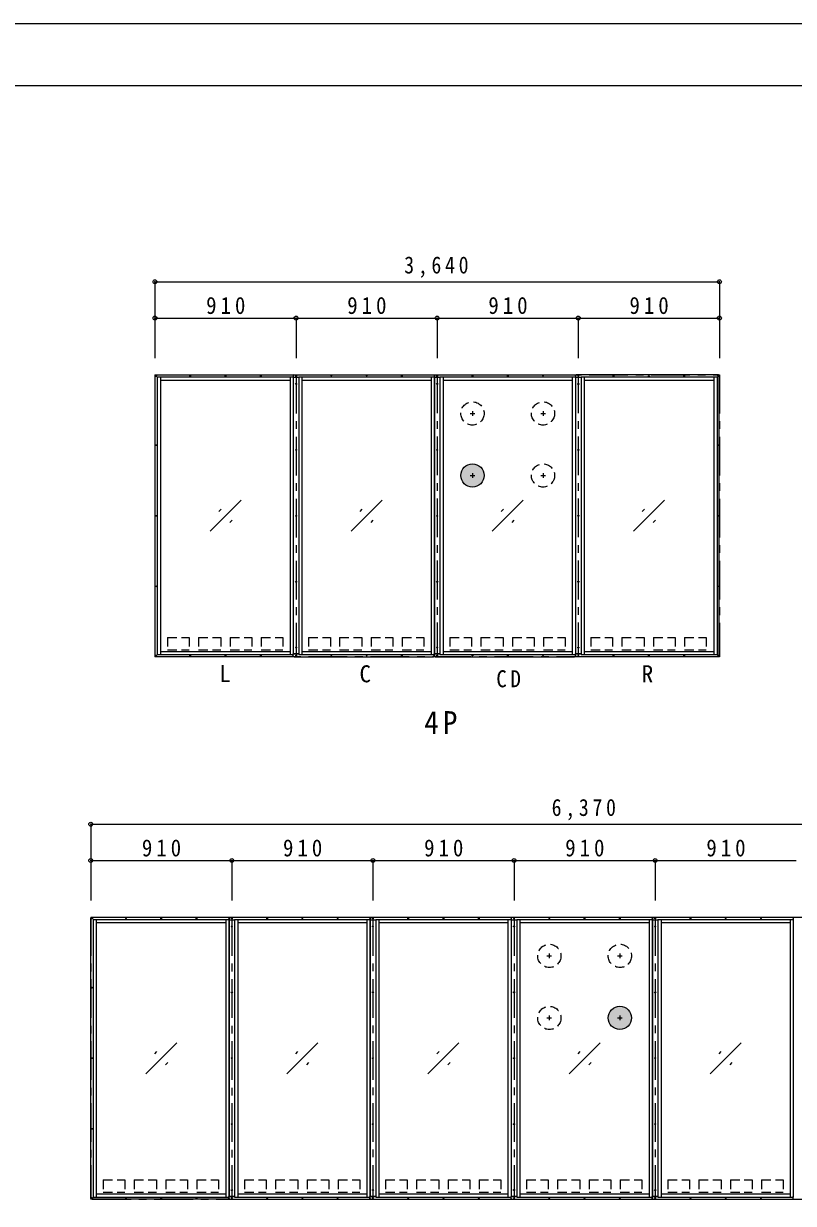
# Model space of a CAD drawing. Units: millimetres on the paper. Extents: x -176 to 228, y -133 to 148.
# Drawn here: x -15.6 to 83.7, y -3.9 to 148.3 of the extents above; entities that cross this region are included whole.
import ezdxf
from ezdxf.enums import TextEntityAlignment as Align

# ---------------------------------------------------------------- set-up
doc = ezdxf.new("R2010")
doc.units = ezdxf.units.MM
doc.header["$PDMODE"] = 32
doc.header["$PDSIZE"] = 0.5
doc.linetypes.add('CHAIN1', pattern=[8, 5, -1, 1, -1])
doc.linetypes.add('DASHED1', pattern=[1.8, 1.2, -0.6])
doc.layers.add('F-0', color=7, linetype='Continuous')
doc.styles.add('ＭＳ ゴシック', font='')
doc.styles.get('ＭＳ ゴシック').set_extended_font_data('MS Gothic')

msp = doc.modelspace()

# ---------------------------------------------------------------- hatches: boundary and pattern name
at = {"layer": 'F-0'}
for color, points in [(256, [(43.773, 90.012, 1), (40.773, 90.012, 1)]), (30, [(43.773, 90.012, 1), (40.773, 90.012, 1)]), (256, [(62.787, 20.045, 1), (59.787, 20.045, 1)]), (30, [(62.787, 20.045, 1), (59.787, 20.045, 1)])]:
    msp.add_hatch(color=color, dxfattribs=at).paths.add_polyline_path(points)

# ---------------------------------------------------------------- linework, layer by layer
at = {"layer": 'F-0', "color": 5}
msp.add_line((-176.359, 140.294), (227.641, 140.294), dxfattribs=at)
at = {"layer": 'F-0', "color": 4}
for p, q in [((1.323, 114.996), (74.123, 114.996)), ((1.323, 114.996), (1.323, 105.141)), ((74.123, 114.996), (74.123, 105.141)), ((1.323, 110.313), (19.523, 110.313)), ((1.323, 110.313), (1.323, 105.141)), ((19.523, 110.313), (19.523, 105.141)), ((19.523, 110.313), (37.723, 110.313)), ((37.723, 110.313), (37.723, 105.141)), ((37.723, 110.313), (55.923, 110.313)), ((55.923, 110.313), (55.923, 105.141)), ((55.923, 110.313), (74.123, 110.313)), ((74.123, 110.313), (74.123, 105.141)), ((1.443, 102.992), (1.343, 102.892)), ((1.343, 66.732), (1.343, 102.892)), ((1.443, 102.992), (19.043, 102.992)), ((19.043, 102.992), (19.143, 102.892)), ((19.143, 102.892), (19.143, 102.632)), ((19.263, 102.992), (19.163, 102.892)), ((19.163, 102.892), (19.163, 102.632)), ((19.263, 102.992), (37.243, 102.992)), ((37.243, 102.992), (37.343, 102.892)), ((37.343, 102.892), (37.343, 102.632)), ((37.463, 102.992), (37.363, 102.892)), ((37.363, 102.892), (37.363, 102.632)), ((37.463, 102.992), (55.443, 102.992)), ((55.443, 102.992), (55.543, 102.892)), ((55.543, 102.892), (55.543, 102.632)), ((55.663, 102.992), (55.563, 102.892)), ((55.563, 102.892), (55.563, 102.632)), ((74.003, 102.992), (55.663, 102.992)), ((74.003, 102.992), (74.103, 102.892)), ((74.103, 66.732), (74.103, 102.892)), ((8.423, 82.812), (12.423, 86.812)), ((26.623, 82.812), (30.623, 86.812)), ((44.823, 82.812), (48.823, 86.812)), ((63.023, 82.812), (67.023, 86.812)), ((9.574, 85.378), (9.857, 85.661)), ((27.774, 85.378), (28.057, 85.661)), ((45.974, 85.378), (46.257, 85.661)), ((64.174, 85.378), (64.457, 85.661)), ((10.989, 83.964), (11.272, 84.247)), ((29.189, 83.964), (29.472, 84.247)), ((47.389, 83.964), (47.672, 84.247)), ((65.589, 83.964), (65.872, 84.247)), ((19.143, 66.732), (19.143, 66.992)), ((19.163, 66.732), (19.163, 66.992)), ((37.343, 66.732), (37.343, 66.992)), ((37.363, 66.732), (37.363, 66.992)), ((55.543, 66.732), (55.543, 66.992)), ((55.563, 66.732), (55.563, 66.992)), ((1.343, 66.732), (1.443, 66.632)), ((19.043, 66.632), (1.443, 66.632)), ((19.043, 66.632), (19.143, 66.732)), ((19.163, 66.732), (19.263, 66.632)), ((19.263, 66.632), (37.243, 66.632)), ((37.243, 66.632), (37.343, 66.732)), ((37.363, 66.732), (37.463, 66.632)), ((37.463, 66.632), (55.443, 66.632)), ((55.443, 66.632), (55.543, 66.732)), ((55.563, 66.732), (55.663, 66.632)), ((74.003, 66.632), (55.663, 66.632)), ((74.003, 66.632), (74.103, 66.732)), ((-6.963, 45.028), (-6.963, 35.174)), ((-6.963, 45.028), (-6.963, 35.174)), ((-6.963, 45.028), (-6.963, 35.174)), ((-6.963, 45.028), (120.437, 45.028)), ((-6.963, 45.028), (-6.963, 35.174)), ((-6.963, 40.345), (11.237, 40.345)), ((-6.963, 40.345), (-6.963, 35.174)), ((11.237, 40.345), (11.237, 35.174)), ((11.237, 40.345), (29.437, 40.345)), ((29.437, 40.345), (29.437, 35.174)), ((29.437, 40.345), (47.637, 40.345)), ((47.637, 40.345), (47.637, 35.174)), ((47.637, 40.345), (65.837, 40.345)), ((65.837, 40.345), (65.837, 35.174)), ((65.837, 40.345), (84.037, 40.345)), ((-6.843, 33.025), (-6.943, 32.925)), ((-6.943, -3.235), (-6.943, 32.925)), ((-6.843, 33.025), (10.757, 33.025)), ((10.757, 33.025), (10.857, 32.925)), ((10.857, 32.925), (10.857, 32.665)), ((10.977, 33.025), (10.877, 32.925)), ((10.877, 32.925), (10.877, 32.665)), ((10.977, 33.025), (28.957, 33.025)), ((28.957, 33.025), (29.057, 32.925)), ((29.057, 32.925), (29.057, 32.665)), ((29.177, 33.025), (29.077, 32.925)), ((29.077, 32.925), (29.077, 32.665)), ((29.177, 33.025), (47.157, 33.025)), ((47.157, 33.025), (47.257, 32.925)), ((47.257, 32.925), (47.257, 32.665)), ((47.377, 33.025), (47.277, 32.925)), ((47.277, 32.925), (47.277, 32.665)), ((47.377, 33.025), (65.357, 33.025)), ((65.357, 33.025), (65.457, 32.925)), ((65.457, 32.925), (65.457, 32.665)), ((65.577, 33.025), (65.477, 32.925)), ((65.477, 32.925), (65.477, 32.665)), ((65.577, 33.025), (83.557, 33.025)), ((83.557, 33.025), (83.657, 32.925)), ((83.657, 32.925), (83.657, 32.665)), ((0.137, 12.845), (4.137, 16.845)), ((18.337, 12.845), (22.337, 16.845)), ((36.537, 12.845), (40.537, 16.845)), ((54.737, 12.845), (58.737, 16.845)), ((72.937, 12.845), (76.937, 16.845)), ((1.289, 15.41), (1.571, 15.693)), ((19.489, 15.41), (19.771, 15.693)), ((37.689, 15.41), (37.971, 15.693)), ((55.889, 15.41), (56.171, 15.693)), ((74.089, 15.41), (74.371, 15.693)), ((2.703, 13.996), (2.986, 14.279)), ((20.903, 13.996), (21.186, 14.279)), ((39.103, 13.996), (39.386, 14.279)), ((57.303, 13.996), (57.586, 14.279)), ((75.503, 13.996), (75.786, 14.279)), ((10.857, -3.235), (10.857, -2.975)), ((10.877, -3.235), (10.877, -2.975)), ((29.057, -3.235), (29.057, -2.975)), ((29.077, -3.235), (29.077, -2.975)), ((47.257, -3.235), (47.257, -2.975)), ((47.277, -3.235), (47.277, -2.975)), ((47.277, -3.235), (47.277, -2.975)), ((65.457, -3.235), (65.457, -2.975)), ((65.477, -3.235), (65.477, -2.975)), ((65.477, -3.235), (65.477, -2.975)), ((83.657, -3.235), (83.657, -2.975)), ((-6.943, -3.235), (-6.843, -3.335)), ((10.757, -3.335), (-6.843, -3.335)), ((10.757, -3.335), (10.857, -3.235)), ((10.877, -3.235), (10.977, -3.335)), ((10.977, -3.335), (28.957, -3.335)), ((28.957, -3.335), (29.057, -3.235)), ((29.077, -3.235), (29.177, -3.335)), ((29.177, -3.335), (47.157, -3.335)), ((47.157, -3.335), (47.257, -3.235)), ((47.277, -3.235), (47.377, -3.335)), ((47.277, -3.235), (47.377, -3.335)), ((47.377, -3.335), (65.357, -3.335)), ((65.357, -3.335), (65.457, -3.235)), ((65.477, -3.235), (65.577, -3.335)), ((65.477, -3.235), (65.577, -3.335)), ((65.577, -3.335), (83.557, -3.335)), ((83.557, -3.335), (83.657, -3.235))]:
    msp.add_line(p, q, dxfattribs=at)
at = {"layer": 'F-0', "color": 3, "linetype": 'CHAIN1'}
for p, q in [((1.323, 103.012), (1.323, 66.612)), ((1.323, 103.012), (74.123, 103.012)), ((19.523, 103.012), (19.523, 66.612)), ((37.723, 103.032), (37.723, 66.612)), ((55.923, 103.032), (55.923, 66.612)), ((-6.963, 33.045), (-6.963, -3.355)), ((-6.963, 33.045), (102.237, 33.045)), ((11.237, 33.045), (11.237, -3.355)), ((29.437, 33.065), (29.437, -3.355)), ((47.637, 33.065), (47.637, -3.355)), ((65.837, 33.065), (65.837, -3.355)), ((102.237, -3.355), (-6.963, -3.355))]:
    msp.add_line(p, q, dxfattribs=at)
at = {"layer": 'F-0'}
for p, q in [((1.623, 102.712), (1.623, 66.912)), ((1.623, 102.712), (19.143, 102.712)), ((2.023, 102.712), (2.023, 66.912)), ((2.023, 102.312), (18.743, 102.312)), ((18.743, 102.712), (18.743, 66.912)), ((19.143, 102.712), (19.143, 66.912)), ((19.143, 102.622), (19.163, 102.622)), ((19.163, 102.632), (19.163, 66.992)), ((19.883, 102.632), (19.163, 102.632)), ((19.883, 102.712), (19.883, 66.912)), ((19.883, 102.712), (37.343, 102.712)), ((20.283, 102.712), (20.283, 66.912)), ((20.283, 102.312), (36.943, 102.312)), ((36.943, 102.712), (36.943, 66.912)), ((37.343, 102.712), (37.343, 66.912)), ((37.343, 102.622), (37.363, 102.622)), ((37.363, 102.632), (37.363, 66.992)), ((38.083, 102.632), (37.363, 102.632)), ((38.083, 102.712), (38.083, 66.912)), ((38.083, 102.712), (55.543, 102.712)), ((38.483, 102.712), (38.483, 66.912)), ((38.483, 102.312), (55.143, 102.312)), ((55.143, 102.712), (55.143, 66.912)), ((55.543, 102.712), (55.543, 66.912)), ((55.543, 102.622), (55.563, 102.622)), ((55.563, 102.632), (55.563, 66.992)), ((56.283, 102.632), (55.563, 102.632)), ((56.283, 102.712), (56.283, 66.912)), ((56.283, 102.712), (73.823, 102.712)), ((56.683, 102.712), (56.683, 66.912)), ((56.683, 102.312), (73.423, 102.312)), ((73.423, 102.712), (73.423, 66.912)), ((73.823, 102.712), (73.823, 66.912)), ((2.023, 67.312), (18.743, 67.312)), ((19.143, 67.002), (19.163, 67.002)), ((20.283, 67.312), (36.943, 67.312)), ((37.343, 67.002), (37.363, 67.002)), ((38.483, 67.312), (55.143, 67.312)), ((55.543, 67.002), (55.563, 67.002)), ((56.683, 67.312), (73.423, 67.312)), ((1.623, 66.912), (19.143, 66.912)), ((19.883, 66.912), (37.343, 66.912)), ((38.083, 66.912), (55.543, 66.912)), ((56.283, 66.912), (73.823, 66.912)), ((-6.663, 32.745), (-6.663, -3.055)), ((-6.663, 32.745), (10.857, 32.745)), ((-6.263, 32.745), (-6.263, -3.055)), ((-6.263, 32.345), (10.457, 32.345)), ((10.457, 32.745), (10.457, -3.055)), ((10.857, 32.745), (10.857, -3.055)), ((10.857, 32.655), (10.877, 32.655)), ((10.877, 32.665), (10.877, -2.975)), ((11.597, 32.665), (10.877, 32.665)), ((11.597, 32.745), (11.597, -3.055)), ((11.597, 32.745), (29.057, 32.745)), ((11.997, 32.745), (11.997, -3.055)), ((11.997, 32.345), (28.657, 32.345)), ((28.657, 32.745), (28.657, -3.055)), ((29.057, 32.745), (29.057, -3.055)), ((29.057, 32.655), (29.077, 32.655)), ((29.077, 32.665), (29.077, -2.975)), ((29.797, 32.665), (29.077, 32.665)), ((29.797, 32.745), (29.797, -3.055)), ((29.797, 32.745), (47.257, 32.745)), ((30.197, 32.745), (30.197, -3.055)), ((30.197, 32.345), (46.857, 32.345)), ((46.857, 32.745), (46.857, -3.055)), ((47.257, 32.745), (47.257, -3.055)), ((47.257, 32.655), (47.277, 32.655)), ((47.277, 32.665), (47.277, -2.975)), ((47.997, 32.665), (47.277, 32.665)), ((47.277, 32.665), (47.277, -2.975)), ((47.997, 32.745), (47.997, -3.055)), ((47.997, 32.745), (65.457, 32.745)), ((48.397, 32.745), (48.397, -3.055)), ((48.397, 32.345), (65.057, 32.345)), ((65.057, 32.745), (65.057, -3.055)), ((65.457, 32.745), (65.457, -3.055)), ((65.457, 32.655), (65.477, 32.655)), ((65.477, 32.665), (65.477, -2.975)), ((66.197, 32.665), (65.477, 32.665)), ((65.477, 32.665), (65.477, -2.975)), ((66.197, 32.745), (66.197, -3.055)), ((66.197, 32.745), (83.657, 32.745)), ((66.597, 32.745), (66.597, -3.055)), ((66.597, 32.345), (83.257, 32.345)), ((83.257, 32.745), (83.257, -3.055)), ((83.657, 32.745), (83.657, -3.055)), ((83.657, 32.655), (83.677, 32.655)), ((-6.263, -2.655), (10.457, -2.655)), ((10.857, -2.965), (10.877, -2.965)), ((11.997, -2.655), (28.657, -2.655)), ((29.057, -2.965), (29.077, -2.965)), ((30.197, -2.655), (46.857, -2.655)), ((47.257, -2.965), (47.277, -2.965)), ((47.407, -2.975), (47.997, -2.975)), ((48.397, -2.655), (65.057, -2.655)), ((65.457, -2.965), (65.477, -2.965)), ((65.607, -2.975), (66.197, -2.975)), ((66.597, -2.655), (83.257, -2.655)), ((83.657, -2.965), (83.677, -2.965)), ((-6.663, -3.055), (10.857, -3.055)), ((11.597, -3.055), (29.057, -3.055)), ((29.797, -3.055), (47.257, -3.055)), ((47.997, -3.055), (65.457, -3.055)), ((66.197, -3.055), (83.657, -3.055))]:
    msp.add_line(p, q, dxfattribs=at)
at = {"layer": 'F-0', "color": 4, "linetype": 'CHAIN1'}
for p, q in [((41.973, 98.012), (42.573, 98.012)), ((42.273, 98.312), (42.273, 97.712)), ((51.073, 98.012), (51.673, 98.012)), ((51.373, 98.312), (51.373, 97.712)), ((41.973, 90.012), (42.573, 90.012)), ((42.273, 90.312), (42.273, 89.712)), ((51.073, 90.012), (51.673, 90.012)), ((51.373, 90.312), (51.373, 89.712)), ((51.887, 28.045), (52.487, 28.045)), ((52.187, 28.345), (52.187, 27.745)), ((60.987, 28.045), (61.587, 28.045)), ((61.287, 28.345), (61.287, 27.745)), ((51.887, 20.045), (52.487, 20.045)), ((52.187, 20.345), (52.187, 19.745)), ((60.987, 20.045), (61.587, 20.045)), ((61.287, 20.345), (61.287, 19.745))]:
    msp.add_line(p, q, dxfattribs=at)
at = {"layer": 'F-0', "linetype": 'DASHED1'}
for p, q in [((2.943, 69.132), (5.743, 69.132)), ((5.743, 69.132), (5.743, 67.532)), ((6.943, 69.132), (9.823, 69.132)), ((9.823, 69.132), (9.823, 67.532)), ((11.023, 69.132), (11.023, 67.532)), ((11.023, 69.132), (13.823, 69.132)), ((13.823, 69.132), (13.823, 67.532)), ((15.023, 69.132), (15.023, 67.532)), ((21.143, 69.132), (23.943, 69.132)), ((23.943, 69.132), (23.943, 67.532)), ((25.143, 69.132), (28.023, 69.132)), ((28.023, 69.132), (28.023, 67.532)), ((29.223, 69.132), (29.223, 67.532)), ((29.223, 69.132), (32.023, 69.132)), ((32.023, 69.132), (32.023, 67.532)), ((33.223, 69.132), (33.223, 67.532)), ((39.343, 69.132), (42.143, 69.132)), ((42.143, 69.132), (42.143, 67.532)), ((43.343, 69.132), (46.223, 69.132)), ((46.223, 69.132), (46.223, 67.532)), ((47.423, 69.132), (47.423, 67.532)), ((47.423, 69.132), (50.223, 69.132)), ((50.223, 69.132), (50.223, 67.532)), ((51.423, 69.132), (51.423, 67.532)), ((57.543, 69.132), (60.343, 69.132)), ((60.343, 69.132), (60.343, 67.532)), ((61.543, 69.132), (64.423, 69.132)), ((64.423, 69.132), (64.423, 67.532)), ((65.623, 69.132), (65.623, 67.532)), ((65.623, 69.132), (68.423, 69.132)), ((68.423, 69.132), (68.423, 67.532)), ((69.623, 69.132), (69.623, 67.532)), ((11.023, 67.532), (13.823, 67.532)), ((15.023, 67.532), (17.823, 67.532)), ((29.223, 67.532), (32.023, 67.532)), ((33.223, 67.532), (36.023, 67.532)), ((47.423, 67.532), (50.223, 67.532)), ((51.423, 67.532), (54.223, 67.532)), ((65.623, 67.532), (68.423, 67.532)), ((69.623, 67.532), (72.423, 67.532)), ((-5.343, -0.835), (-2.543, -0.835)), ((-2.543, -0.835), (-2.543, -2.435)), ((-1.343, -0.835), (1.537, -0.835)), ((1.537, -0.835), (1.537, -2.435)), ((2.737, -0.835), (2.737, -2.435)), ((2.737, -0.835), (5.537, -0.835)), ((5.537, -0.835), (5.537, -2.435)), ((6.737, -0.835), (6.737, -2.435)), ((12.857, -0.835), (15.657, -0.835)), ((15.657, -0.835), (15.657, -2.435)), ((16.857, -0.835), (19.737, -0.835)), ((19.737, -0.835), (19.737, -2.435)), ((20.937, -0.835), (20.937, -2.435)), ((20.937, -0.835), (23.737, -0.835)), ((23.737, -0.835), (23.737, -2.435)), ((24.937, -0.835), (24.937, -2.435)), ((31.057, -0.835), (33.857, -0.835)), ((33.857, -0.835), (33.857, -2.435)), ((35.057, -0.835), (37.937, -0.835)), ((37.937, -0.835), (37.937, -2.435)), ((39.137, -0.835), (39.137, -2.435)), ((39.137, -0.835), (41.937, -0.835)), ((41.937, -0.835), (41.937, -2.435)), ((43.137, -0.835), (43.137, -2.435)), ((49.257, -0.835), (52.057, -0.835)), ((52.057, -0.835), (52.057, -2.435)), ((53.257, -0.835), (56.137, -0.835)), ((56.137, -0.835), (56.137, -2.435)), ((57.337, -0.835), (57.337, -2.435)), ((57.337, -0.835), (60.137, -0.835)), ((60.137, -0.835), (60.137, -2.435)), ((61.337, -0.835), (61.337, -2.435)), ((67.457, -0.835), (70.257, -0.835)), ((70.257, -0.835), (70.257, -2.435)), ((71.457, -0.835), (74.337, -0.835)), ((74.337, -0.835), (74.337, -2.435)), ((75.537, -0.835), (75.537, -2.435)), ((75.537, -0.835), (78.337, -0.835)), ((78.337, -0.835), (78.337, -2.435)), ((79.537, -0.835), (79.537, -2.435)), ((79.537, -0.835), (82.337, -0.835)), ((82.337, -0.835), (82.337, -2.435)), ((2.737, -2.435), (5.537, -2.435)), ((6.737, -2.435), (9.537, -2.435)), ((20.937, -2.435), (23.737, -2.435)), ((24.937, -2.435), (27.737, -2.435)), ((39.137, -2.435), (41.937, -2.435)), ((43.137, -2.435), (45.937, -2.435)), ((57.337, -2.435), (60.137, -2.435)), ((61.337, -2.435), (64.137, -2.435)), ((75.537, -2.435), (78.337, -2.435)), ((79.537, -2.435), (82.337, -2.435))]:
    msp.add_line(p, q, dxfattribs=at)
at = {"layer": 'F-0', "color": 5}
msp.add_lwpolyline([(-176.359, -132.706), (-176.359, 148.294), (227.641, 148.294)], dxfattribs=at)
at = {"layer": 'F-0', "color": 3, "linetype": 'CHAIN1'}
msp.add_lwpolyline([(74.123, 103.012), (74.123, 66.612), (1.323, 66.612)], dxfattribs=at)
at = {"layer": 'F-0', "linetype": 'DASHED1'}
for points in [[(2.943, 69.132), (2.943, 67.532), (5.743, 67.532)], [(6.943, 69.132), (6.943, 67.532), (9.823, 67.532)], [(15.023, 69.132), (17.823, 69.132), (17.823, 67.532)], [(21.143, 69.132), (21.143, 67.532), (23.943, 67.532)], [(25.143, 69.132), (25.143, 67.532), (28.023, 67.532)], [(33.223, 69.132), (36.023, 69.132), (36.023, 67.532)], [(39.343, 69.132), (39.343, 67.532), (42.143, 67.532)], [(43.343, 69.132), (43.343, 67.532), (46.223, 67.532)], [(51.423, 69.132), (54.223, 69.132), (54.223, 67.532)], [(57.543, 69.132), (57.543, 67.532), (60.343, 67.532)], [(61.543, 69.132), (61.543, 67.532), (64.423, 67.532)], [(69.623, 69.132), (72.423, 69.132), (72.423, 67.532)], [(-5.343, -0.835), (-5.343, -2.435), (-2.543, -2.435)], [(-1.343, -0.835), (-1.343, -2.435), (1.537, -2.435)], [(6.737, -0.835), (9.537, -0.835), (9.537, -2.435)], [(12.857, -0.835), (12.857, -2.435), (15.657, -2.435)], [(16.857, -0.835), (16.857, -2.435), (19.737, -2.435)], [(24.937, -0.835), (27.737, -0.835), (27.737, -2.435)], [(31.057, -0.835), (31.057, -2.435), (33.857, -2.435)], [(35.057, -0.835), (35.057, -2.435), (37.937, -2.435)], [(43.137, -0.835), (45.937, -0.835), (45.937, -2.435)], [(49.257, -0.835), (49.257, -2.435), (52.057, -2.435)], [(53.257, -0.835), (53.257, -2.435), (56.137, -2.435)], [(61.337, -0.835), (64.137, -0.835), (64.137, -2.435)], [(67.457, -0.835), (67.457, -2.435), (70.257, -2.435)], [(71.457, -0.835), (71.457, -2.435), (74.337, -2.435)]]:
    msp.add_lwpolyline(points, dxfattribs=at)
at = {"layer": 'F-0'}
for points in [[(19.293, 66.992), (19.883, 66.992), (19.163, 66.992)], [(37.493, 66.992), (38.083, 66.992), (37.363, 66.992)], [(55.693, 66.992), (56.283, 66.992), (55.563, 66.992)], [(11.007, -2.975), (11.597, -2.975), (10.877, -2.975)], [(29.207, -2.975), (29.797, -2.975), (29.077, -2.975)], [(47.407, -2.975), (47.997, -2.975), (47.277, -2.975)], [(65.607, -2.975), (66.197, -2.975), (65.477, -2.975)]]:
    msp.add_lwpolyline(points, close=True, dxfattribs=at)
at = {"layer": 'F-0', "color": 4}
for points in [[(47.377, 33.025), (47.277, 32.925), (47.277, 32.665)], [(65.577, 33.025), (65.477, 32.925), (65.477, 32.665)]]:
    msp.add_lwpolyline(points, dxfattribs=at)
for centre in [(1.503, 102.832), (5.873, 102.832), (10.423, 102.832), (14.973, 102.832), (19.523, 102.832), (24.073, 102.832), (28.623, 102.832), (33.173, 102.832), (37.723, 102.832), (42.273, 102.832), (46.823, 102.832), (51.373, 102.832), (55.923, 102.832), (60.473, 102.832), (65.023, 102.832), (69.573, 102.832), (73.943, 102.832), (1.503, 93.912), (73.943, 93.912), (1.503, 84.812), (73.943, 84.812), (1.503, 75.712), (73.943, 75.712), (1.503, 66.792), (5.873, 66.792), (10.423, 66.792), (14.973, 66.792), (19.523, 66.792), (24.073, 66.792), (28.623, 66.792), (33.173, 66.792), (37.723, 66.792), (42.273, 66.792), (46.823, 66.792), (51.373, 66.792), (55.923, 66.792), (60.473, 66.792), (65.023, 66.792), (69.573, 66.792), (73.943, 66.792), (-6.783, 32.865), (-2.413, 32.865), (2.137, 32.865), (6.687, 32.865), (11.237, 32.865), (15.787, 32.865), (20.337, 32.865), (24.887, 32.865), (29.437, 32.865), (33.987, 32.865), (38.537, 32.865), (43.087, 32.865), (47.637, 32.865), (47.637, 32.865), (52.187, 32.865), (56.737, 32.865), (61.287, 32.865), (65.837, 32.865), (65.837, 32.865), (70.387, 32.865), (74.937, 32.865), (79.487, 32.865), (-6.783, 23.945), (-6.783, 14.845), (-6.783, 5.745), (-6.783, -3.175), (-2.413, -3.175), (2.137, -3.175), (6.687, -3.175), (11.237, -3.175), (15.787, -3.175), (20.337, -3.175), (24.887, -3.175), (29.437, -3.175), (33.987, -3.175), (38.537, -3.175), (43.087, -3.175), (47.637, -3.175), (47.637, -3.175), (52.187, -3.175), (56.737, -3.175), (61.287, -3.175), (65.837, -3.175), (65.837, -3.175), (70.387, -3.175), (74.937, -3.175), (79.487, -3.175)]:
    msp.add_circle(centre, 0.05, dxfattribs=at)
at = {"layer": 'F-0'}
for centre, radius in [((19.523, 101.812), 0.07), ((37.723, 101.812), 0.07), ((55.923, 101.812), 0.07), ((19.523, 93.312), 0.07), ((37.723, 93.312), 0.07), ((55.923, 93.312), 0.07), ((42.273, 90.012), 1.5), ((19.523, 84.812), 0.07), ((37.723, 84.812), 0.07), ((55.923, 84.812), 0.07), ((19.523, 76.312), 0.07), ((37.723, 76.312), 0.07), ((55.923, 76.312), 0.07), ((19.523, 67.812), 0.07), ((37.723, 67.812), 0.07), ((55.923, 67.812), 0.07), ((11.237, 31.845), 0.07), ((29.437, 31.845), 0.07), ((47.637, 31.845), 0.07), ((65.837, 31.845), 0.07), ((11.237, 23.345), 0.07), ((29.437, 23.345), 0.07), ((47.637, 23.345), 0.07), ((65.837, 23.345), 0.07), ((61.287, 20.045), 1.5), ((11.237, 14.845), 0.07), ((29.437, 14.845), 0.07), ((47.637, 14.845), 0.07), ((65.837, 14.845), 0.07), ((11.237, 6.345), 0.07), ((29.437, 6.345), 0.07), ((47.637, 6.345), 0.07), ((65.837, 6.345), 0.07), ((11.237, -2.155), 0.07), ((29.437, -2.155), 0.07), ((47.637, -2.155), 0.07), ((65.837, -2.155), 0.07)]:
    msp.add_circle(centre, radius, dxfattribs=at)
at = {"layer": 'F-0', "linetype": 'DASHED1'}
for centre in [(42.273, 98.012), (51.373, 98.012), (51.373, 90.012), (52.187, 28.045), (61.287, 28.045), (52.187, 20.045)]:
    msp.add_circle(centre, 1.5, dxfattribs=at)
at = {"layer": 'F-0', "color": 5}
for p in [(1.323, 114.996), (74.123, 114.996), (1.323, 110.313), (19.523, 110.313), (37.723, 110.313), (55.923, 110.313), (74.123, 110.313), (-6.963, 45.028), (-6.963, 40.345), (11.237, 40.345), (29.437, 40.345), (47.637, 40.345), (65.837, 40.345)]:
    msp.add_point(p, dxfattribs=at)

# ---------------------------------------------------------------- texts
at = {"layer": 'F-0', "style": 'ＭＳ ゴシック'}
for s, p in [('L', (9.613, 62.692)), ('C', (27.693, 62.672)), ('R', (64.093, 62.672))]:
    msp.add_text(s, height=2.199, dxfattribs=at).set_placement(p, align=Align.BOTTOM_LEFT)
at = {"layer": 'F-0', "attachment_point": 7, "style": 'ＭＳ ゴシック'}
for s, insert, char_height in [('\\T1.38;\\W0.85;3,640', (33.473, 115.496), 2.199), ('\\T1.38;\\W0.9;910', (7.923, 110.813), 2.199), ('\\T1.38;\\W0.9;910', (26.123, 110.813), 2.199), ('\\T1.38;\\W0.9;910', (44.323, 110.813), 2.199), ('\\T1.38;\\W0.9;910', (62.523, 110.813), 2.199), ('\\T1.36;\\W0.9;CD', (45.348, 62.658), 2.199), ('\\T1.27;\\W0.95;4P', (36.04, 56.681), 2.933), ('\\T1.38;\\W0.85;6,370', (52.487, 45.528), 2.199), ('\\T1.38;\\W0.9;910', (-0.363, 40.845), 2.199), ('\\T1.38;\\W0.9;910', (17.837, 40.845), 2.199), ('\\T1.38;\\W0.9;910', (36.037, 40.845), 2.199), ('\\T1.38;\\W0.9;910', (54.237, 40.845), 2.199), ('\\T1.38;\\W0.9;910', (72.437, 40.845), 2.199)]:
    msp.add_mtext(s, dxfattribs=dict(at, insert=insert, char_height=char_height))

doc.saveas('drawing.dxf')
